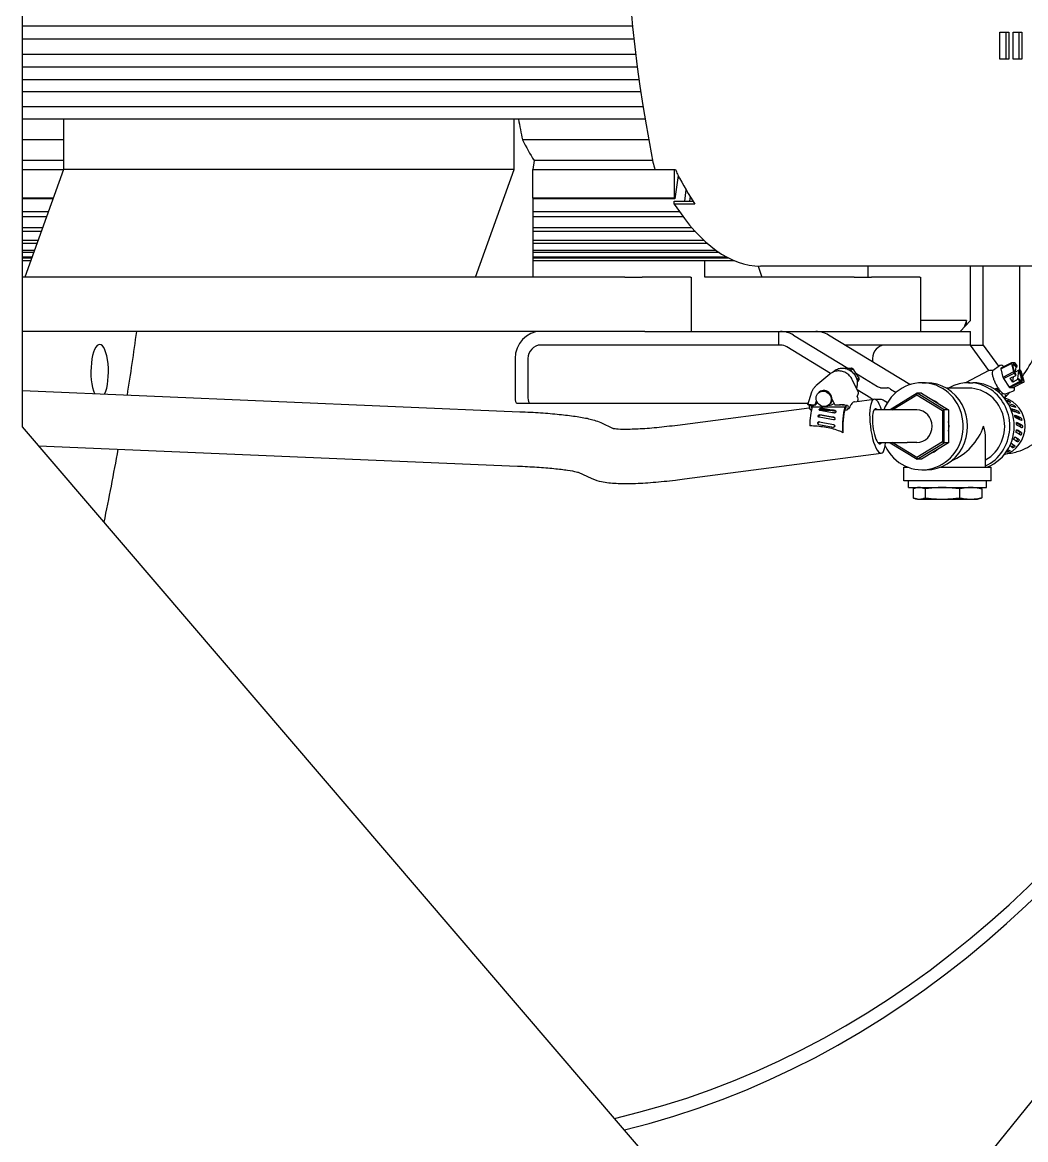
# Model space of a CAD drawing. Header units: millimetres. Extents: x -360063 to 84100, y -179792 to 59400.
# Drawn here: x 58470.5 to 58839.2, y 43323.2 to 43733.8 of the extents above; entities that cross this region are included whole.
import ezdxf

# ---------------------------------------------------------------- set-up
doc = ezdxf.new("R2010")
doc.units = ezdxf.units.MM
doc.header["$LTSCALE"] = 100
doc.layers.add('Visible', color=7, linetype='Continuous', lineweight=25)

msp = doc.modelspace()

# ---------------------------------------------------------------- linework, layer by layer
at = {"layer": 'Visible'}
for p, q in [((58470.48, 43585.17), (58470.48, 44135.17)), ((58694.75, 43732.33), (58470.48, 43732.33)), ((58829.73, 43730.17), (58832.96, 43730.17)), ((58829.73, 43720.17), (58829.73, 43730.17)), ((58832.01, 43720.17), (58832.01, 43730.17)), ((58832.96, 43730.17), (58832.96, 43720.17)), ((58834.57, 43720.17), (58834.57, 43730.17)), ((58834.57, 43730.17), (58837.8, 43730.17)), ((58836.86, 43720.17), (58836.86, 43730.17)), ((58837.8, 43730.17), (58837.8, 43720.17)), ((58695.27, 43727.54), (58470.48, 43727.54)), ((58695.92, 43721.96), (58470.48, 43721.96)), ((58832.96, 43720.17), (58829.73, 43720.17)), ((58837.8, 43720.17), (58834.57, 43720.17)), ((58696.51, 43717.32), (58470.48, 43717.32)), ((58697.13, 43712.64), (58470.48, 43712.64)), ((58697.76, 43708.26), (58470.48, 43708.26)), ((58698.6, 43702.74), (58470.48, 43702.74)), ((58699.34, 43698.21), (58470.48, 43698.21)), ((58485.62, 43698.21), (58485.62, 43679.68)), ((58651.24, 43679.68), (58651.24, 43698.21)), ((58485.62, 43690.59), (58470.48, 43690.59)), ((58700.67, 43690.59), (58654.26, 43690.59)), ((58485.62, 43682.99), (58470.48, 43682.99)), ((58658.53, 43682.99), (58658.03, 43679.68)), ((58702.13, 43682.99), (58658.53, 43682.99)), ((58470.48, 43679.68), (58485.62, 43679.68)), ((58485.62, 43679.68), (58471.39, 43640.17)), ((58651.24, 43679.68), (58485.62, 43679.68)), ((58637.01, 43640.17), (58651.24, 43679.68)), ((58658.03, 43669.1), (58658.03, 43679.68)), ((58658.03, 43679.68), (58702.98, 43679.68)), ((58702.98, 43679.68), (58710.55, 43679.68)), ((58710.08, 43679.68), (58710.08, 43669.1)), ((58711.53, 43677.46), (58710.24, 43668.88)), ((58712.05, 43676.47), (58711.38, 43676.47)), ((58481.81, 43669.1), (58470.48, 43669.1)), ((58481.73, 43668.88), (58470.48, 43668.88)), ((58710.08, 43669.1), (58658.03, 43669.1)), ((58658.03, 43669.1), (58658.03, 43640.17)), ((58710.24, 43668.88), (58658.03, 43668.88)), ((58710.24, 43668.88), (58710.08, 43669.1)), ((58713.92, 43668.06), (58714.43, 43672.18)), ((58715.86, 43669.77), (58715.65, 43668.06)), ((58480.01, 43664.1), (58470.48, 43664.1)), ((58712.03, 43664.1), (58658.03, 43664.1)), ((58710.08, 43666.95), (58710.08, 43668.06)), ((58710.08, 43668.06), (58716.93, 43668.06)), ((58717.65, 43666.95), (58710.08, 43666.95)), ((58479.37, 43662.32), (58470.48, 43662.32)), ((58713.32, 43662.32), (58658.03, 43662.32)), ((58477.91, 43658.27), (58470.48, 43658.27)), ((58477.39, 43656.84), (58470.48, 43656.84)), ((58716.57, 43658.27), (58658.03, 43658.27)), ((58717.84, 43656.84), (58658.03, 43656.84)), ((58476.2, 43653.54), (58470.48, 43653.54)), ((58475.82, 43652.46), (58470.48, 43652.46)), ((58721.1, 43653.54), (58658.03, 43653.54)), ((58722.3, 43652.46), (58658.03, 43652.46)), ((58474.91, 43649.94), (58470.48, 43649.94)), ((58474.65, 43649.22), (58470.48, 43649.22)), ((58725.47, 43649.94), (58658.03, 43649.94)), ((58726.51, 43649.22), (58658.03, 43649.22)), ((58474.02, 43647.48), (58470.48, 43647.48)), ((58473.89, 43647.11), (58470.48, 43647.11)), ((58473.55, 43646.17), (58470.48, 43646.17)), ((58729.38, 43647.48), (58658.03, 43647.48)), ((58730.07, 43647.11), (58658.03, 43647.11)), ((58732.11, 43646.17), (58658.03, 43646.17)), ((58721.28, 43640.17), (58721.28, 43646.17)), ((58740.85, 43644.19), (58742.3, 43640.17)), ((58848.65, 43644.17), (58741.7, 43644.17)), ((58781.34, 43640.17), (58781.34, 43644.17)), ((58818.89, 43624.17), (58818.89, 43644.17)), ((58823.62, 43615.17), (58823.62, 43644.17)), ((58836.91, 43644.17), (58836.91, 43606.12)), ((58471.39, 43640.17), (58470.48, 43640.17)), ((58637.01, 43640.17), (58471.39, 43640.17)), ((58691.9, 43640.17), (58637.01, 43640.17)), ((58691.9, 43640.17), (58698.25, 43640.17)), ((58716.04, 43640.17), (58698.25, 43640.17)), ((58716.04, 43640.17), (58716.31, 43640.17)), ((58716.31, 43640.17), (58716.31, 43620.17)), ((58776.17, 43640.17), (58721.28, 43640.17)), ((58776.17, 43640.17), (58782.52, 43640.17)), ((58800.31, 43640.17), (58782.52, 43640.17)), ((58800.31, 43640.17), (58800.57, 43640.17)), ((58800.57, 43640.17), (58800.57, 43620.17)), ((58817.42, 43624.17), (58800.57, 43624.17)), ((58815.11, 43620.17), (58818.89, 43624.17)), ((58817.42, 43624.17), (58816.65, 43621.8)), ((58817.42, 43622.61), (58817.42, 43624.17)), ((58691.9, 43620.17), (58470.48, 43620.17)), ((58698.25, 43620.17), (58691.9, 43620.17)), ((58699.21, 43620.17), (58698.25, 43620.17)), ((58699.21, 43620.17), (58704.89, 43620.17)), ((58704.89, 43620.17), (58707.43, 43620.17)), ((58707.43, 43620.17), (58748.45, 43620.17)), ((58748.45, 43620.17), (58748.5, 43620.17)), ((58748.5, 43620.17), (58749.12, 43620.17)), ((58748.5, 43615.17), (58748.5, 43620.17)), ((58749.12, 43620.17), (58762.04, 43620.17)), ((58762.23, 43620.17), (58762.04, 43620.17)), ((58762.23, 43620.17), (58763.98, 43620.17)), ((58763.98, 43620.17), (58765.24, 43620.17)), ((58765.24, 43620.17), (58818.89, 43620.17)), ((58818.89, 43615.17), (58818.89, 43620.17)), ((58704.89, 43615.17), (58661.03, 43615.17)), ((58707.43, 43615.17), (58704.89, 43615.17)), ((58748.45, 43615.17), (58707.43, 43615.17)), ((58748.5, 43615.17), (58748.45, 43615.17)), ((58749.12, 43615.17), (58748.5, 43615.17)), ((58753.85, 43618.83), (58773.81, 43606.65)), ((58796.63, 43600.62), (58766.77, 43618.83)), ((58818.89, 43615.17), (58772.77, 43615.17)), ((58818.89, 43615.17), (58823.62, 43615.17)), ((58825.71, 43605.76), (58818.89, 43615.17)), ((58823.62, 43615.17), (58829.28, 43607.36)), ((58767.54, 43604.71), (58751.49, 43614.5)), ((58651.56, 43610.17), (58651.56, 43595.82)), ((58656.3, 43610.17), (58656.3, 43595.82)), ((58772.55, 43606.65), (58775.34, 43606.65)), ((58775.34, 43606.65), (58774.52, 43605.96)), ((58782.9, 43610.17), (58782.9, 43608.99)), ((58827.28, 43605.89), (58829.65, 43607.64)), ((58830.07, 43606.43), (58833.96, 43608.44)), ((58833.99, 43608.65), (58830.1, 43606.64)), ((58833.96, 43608.44), (58834.76, 43605.31)), ((58835.29, 43608.65), (58833.99, 43608.65)), ((58835.33, 43604.79), (58835.7, 43607.08)), ((58836.11, 43607.57), (58835.52, 43608.44)), ((58835.7, 43607.08), (58836.06, 43607.27)), ((58836.06, 43607.27), (58836.11, 43607.57)), ((58767.29, 43604.51), (58762.15, 43600.18)), ((58774.9, 43605.71), (58775.75, 43606.43)), ((58775.75, 43606.43), (58777.95, 43603.06)), ((58776.79, 43604.84), (58784.72, 43600)), ((58777.95, 43603.06), (58777.18, 43602.41)), ((58777.26, 43601.99), (58777.99, 43602.6)), ((58777.99, 43602.6), (58777.54, 43601.66)), ((58825.71, 43605.76), (58817.07, 43601.29)), ((58830.07, 43606.43), (58830.87, 43603.3)), ((58834.76, 43605.31), (58830.87, 43603.3)), ((58831.07, 43602.87), (58834.96, 43604.88)), ((58831.07, 43602.87), (58833.18, 43599.74)), ((58833.54, 43602.97), (58835.54, 43604.01)), ((58834.47, 43601.59), (58833.54, 43602.97)), ((58834.47, 43601.59), (58834.79, 43603.62)), ((58836.47, 43602.63), (58834.47, 43601.59)), ((58834.96, 43604.88), (58835.54, 43604.01)), ((58835.42, 43605.34), (58837.04, 43606.18)), ((58835.54, 43604.01), (58835.59, 43604.3)), ((58836.62, 43605.7), (58836.15, 43602.73)), ((58836.15, 43602.73), (58836.52, 43602.92)), ((58836.52, 43602.92), (58836.47, 43602.63)), ((58836.47, 43602.63), (58837.06, 43601.75)), ((58836.99, 43605.89), (58836.62, 43605.7)), ((58837.04, 43606.18), (58836.99, 43605.89)), ((58837.63, 43605.31), (58837.04, 43606.18)), ((58838.63, 43601.75), (58837.82, 43604.88)), ((58470.48, 43598.45), (58653.31, 43590.69)), ((58777.76, 43597.8), (58775.49, 43602.43)), ((58782.35, 43595.67), (58777.28, 43598.76)), ((58777.32, 43601.48), (58777.54, 43601.66)), ((58785.86, 43599.5), (58788.45, 43599.5)), ((58789.59, 43599), (58791.6, 43597.77)), ((58801.12, 43601.33), (58802.73, 43601.33)), ((58818.24, 43599.33), (58810.07, 43599.33)), ((58818.24, 43601.33), (58819.85, 43601.33)), ((58828.3, 43598.61), (58828.51, 43598.61)), ((58828.51, 43598.61), (58829.13, 43599.19)), ((58828.56, 43599.19), (58829.13, 43599.19)), ((58829.13, 43599.19), (58829.06, 43599.42)), ((58829.82, 43598.42), (58829.25, 43597.88)), ((58837.06, 43601.75), (58833.18, 43599.74)), ((58833.41, 43599.53), (58837.29, 43601.54)), ((58833.41, 43599.53), (58834.71, 43599.53)), ((58838.59, 43601.54), (58834.71, 43599.53)), ((58837.29, 43601.54), (58838.59, 43601.54)), ((58759.17, 43593.19), (58760.65, 43597.92)), ((58761.9, 43593.22), (58762.36, 43594.67)), ((58762.46, 43594.41), (58762.08, 43593.2)), ((58763.08, 43597.65), (58763.36, 43597.88)), ((58768.01, 43595.37), (58769.07, 43593.22)), ((58776.31, 43594.3), (58783.54, 43595.25)), ((58777.34, 43596.12), (58777.78, 43597.52)), ((58777.48, 43595.85), (58777.34, 43596.12)), ((58782.87, 43595.17), (58782.93, 43595.17)), ((58786.08, 43595.17), (58784, 43595.17)), ((58788.37, 43593.97), (58787.22, 43594.67)), ((58799.34, 43597.46), (58789.41, 43591.4)), ((58790.09, 43591.33), (58799.18, 43596.88)), ((58799.18, 43596.88), (58799.34, 43597.46)), ((58799.18, 43596.88), (58808.65, 43591.11)), ((58809.28, 43591.4), (58799.34, 43597.46)), ((58800.96, 43597.46), (58799.34, 43597.46)), ((58800.96, 43597.46), (58810.9, 43591.4)), ((58830.73, 43597.55), (58830.21, 43597.01)), ((58830.9, 43597.44), (58830.35, 43596.86)), ((58831.74, 43597.27), (58834.54, 43598.21)), ((58652.21, 43593.82), (58656.94, 43593.82)), ((58656.94, 43593.82), (58759.36, 43593.82)), ((58711.25, 43585.79), (58759.67, 43592.13)), ((58759.76, 43593.12), (58759.19, 43593.19)), ((58759.67, 43592.85), (58759.76, 43593.12)), ((58759.76, 43593.12), (58760.59, 43593.12)), ((58760.59, 43593.12), (58760.03, 43593.19)), ((58760.21, 43593.22), (58761.9, 43593.22)), ((58760.39, 43593.2), (58762.08, 43593.2)), ((58760.41, 43592.55), (58760.59, 43593.12)), ((58761.61, 43593.2), (58760.75, 43592.48)), ((58760.75, 43592.48), (58772.77, 43592.48)), ((58762.08, 43593.2), (58761.9, 43593.22)), ((58762.65, 43594.07), (58762.25, 43593.74)), ((58766.91, 43591.16), (58763.54, 43591.16)), ((58764.87, 43591.16), (58763.99, 43591.16)), ((58764.35, 43591.3), (58764.87, 43591.16)), ((58766.71, 43593.07), (58766.78, 43593.07)), ((58766.84, 43593.18), (58767.12, 43593.41)), ((58769.07, 43593.22), (58769.44, 43593.2)), ((58769.07, 43593.22), (58770.76, 43593.22)), ((58769.44, 43593.2), (58771.12, 43593.2)), ((58771.8, 43593.19), (58772.95, 43593.12)), ((58772.63, 43593.19), (58773.78, 43593.12)), ((58772.77, 43592.48), (58773.12, 43592.77)), ((58772.88, 43591.94), (58773.27, 43592.27)), ((58772.95, 43593.12), (58773.23, 43592.55)), ((58772.95, 43593.12), (58773.78, 43593.12)), ((58773.73, 43591.47), (58773.66, 43591.41)), ((58773.78, 43593.12), (58773.91, 43592.85)), ((58784.84, 43591.33), (58783.47, 43591.33)), ((58795.63, 43591.33), (58784.84, 43591.33)), ((58789.47, 43591.33), (58789.41, 43591.4)), ((58789.41, 43591.4), (58789.41, 43591.33)), ((58799.18, 43591.33), (58795.63, 43591.33)), ((58808.65, 43591.11), (58809.28, 43591.4)), ((58808.65, 43591.11), (58808.65, 43579.56)), ((58810.9, 43591.4), (58809.28, 43591.4)), ((58809.28, 43579.27), (58809.28, 43591.4)), ((58810.9, 43591.4), (58810.9, 43579.27)), ((58683.05, 43586.66), (58687.63, 43584.55)), ((58727.38, 43285.17), (58470.48, 43585.17)), ((58799.32, 43285.17), (59041.76, 43585.17)), ((58476.47, 43578.18), (58652.47, 43570.71)), ((58784.92, 43579.33), (58795.63, 43579.33)), ((58789.47, 43579.33), (58789.41, 43579.27)), ((58789.41, 43579.33), (58789.41, 43579.27)), ((58789.41, 43579.27), (58799.34, 43573.21)), ((58799.18, 43573.79), (58790.09, 43579.33)), ((58799.18, 43579.33), (58795.63, 43579.33)), ((58808.65, 43579.56), (58799.18, 43573.79)), ((58799.34, 43573.21), (58809.28, 43579.27)), ((58810.9, 43579.27), (58800.96, 43573.21)), ((58808.65, 43579.56), (58809.28, 43579.27)), ((58810.9, 43579.27), (58809.28, 43579.27)), ((58824.49, 43570.33), (58824.49, 43580.81)), ((58713.85, 43565.96), (58786.14, 43575.42)), ((58799.18, 43573.79), (58799.34, 43573.21)), ((58794.49, 43570.33), (58795.85, 43570.33)), ((58794.49, 43565.33), (58794.49, 43570.33)), ((58800.96, 43573.21), (58799.34, 43573.21)), ((58808, 43570.33), (58826.49, 43570.33)), ((58826.49, 43565.33), (58826.49, 43570.33)), ((58674.69, 43568.49), (58679.71, 43566.18)), ((58801.12, 43569.33), (58802.73, 43569.33)), ((58826.49, 43565.33), (58794.49, 43565.33)), ((58796.14, 43562.83), (58796.14, 43565.33)), ((58796.14, 43562.83), (58824.84, 43562.83)), ((58797.85, 43562.34), (58797.85, 43559.01)), ((58799.5, 43562.83), (58798.67, 43562.61)), ((58802.22, 43562.34), (58802.22, 43559.01)), ((58814.85, 43562.34), (58814.85, 43559.01)), ((58821.47, 43562.83), (58822.3, 43562.61)), ((58823.12, 43562.34), (58823.12, 43559.01)), ((58824.84, 43562.83), (58824.84, 43565.33)), ((58799.5, 43558.52), (58798.67, 43558.74)), ((58799.5, 43558.52), (58821.47, 43558.52)), ((58821.47, 43558.52), (58822.3, 43558.74))]:
    msp.add_line(p, q, dxfattribs=at)
for centre, major_axis, ratio, start_param, end_param in [((58762.96, 43800.17), (0, -221.82), 0.322975, 4.152864, 5.271914), ((58624.49, 43800.17), (0, 481.5), 0.764292, 3.325377, 4.866739), ((58624.49, 43800.17), (0, -476.5), 0.764292, 0.175642, 1.698728), ((58710.91, 43800.17), (0, -206.82), 0.322975, 5.227927, 5.270802), ((58689.65, 43865.99), (0, -206.82), 0.322975, 5.724772, 5.798483), ((58706.08, 43689.86), (0, -14), 0.322975, 5.271914, 5.52715), ((58713.65, 43689.86), (0, -14), 0.322975, 5.52715, 5.723661), ((58749.28, 43865.99), (0, -221.82), 0.322975, 5.723661, 5.826015), ((58741.7, 43865.99), (0, -221.82), 0.322975, 5.826015, 6.283185), ((58375.45, 43800.17), (0, 461), 0.322975, 4.255535, 4.311263), ((58661.03, 43610.17), (0, 10), 0.946407, 0, 1.570796), ((58749.12, 43610.17), (0, 10), 0.946407, 5.759587, 6.283185), ((58762.04, 43610.17), (0, 10), 0.946407, 5.759587, 6.283185), ((58498.9, 43605.41), (0, 10), 0.322975, 3.743313, 8.795654), ((58661.03, 43610.17), (0, 5), 0.946407, 0, 1.570796), ((58749.12, 43610.17), (0, 5), 0.946407, 5.759587, 6.283185), ((58787.63, 43610.17), (0, 5), 0.946407, 0, 1.570796), ((58773.77, 43602.83), (2.86, -3.4), 0.913245, 1.909216, 2.015797), ((58832.41, 43603.08), (-2.04, 3.95), 0.289984, 0.321166, 0.427747), ((58836.29, 43605.1), (-2.04, 3.95), 0.289984, 0.321166, 0.427747), ((58836.29, 43605.1), (-1.58, 3.04), 0.289984, 5.3491, 7.966183), ((58835.92, 43604.91), (-1.58, 3.04), 0.289984, 5.3491, 6.073864), ((58836.29, 43605.1), (-2.04, 3.95), 0.289984, 5.557154, 5.663734), ((58773.77, 43602.83), (2.86, -3.4), 0.913245, 0.862019, 0.968599), ((58832.41, 43603.08), (2.04, -3.95), 0.289984, 4.509956, 4.616537), ((58836.29, 43605.1), (2.04, -3.95), 0.289984, 4.509956, 4.616537), ((58836.29, 43605.1), (1.58, -3.04), 0.289984, 5.3491, 7.966183), ((58835.92, 43604.91), (1.58, -3.04), 0.289984, 0.209321, 1.682997), ((58836.29, 43605.1), (-2.04, 3.95), 0.289984, 4.509956, 4.616537), ((58765.24, 43595.65), (-1.88, 2.23), 0.913245, 3.141593, 6.283185), ((58785.04, 43600), (0.878, -0.479), 0.161488, 4.425025, 5.995822), ((58801.12, 43585.33), (0, 16), 0.946407, 2.03543, 7.469585), ((58789.26, 43599), (-0.878, 0.479), 0.161488, 4.425025, 5.995822), ((58802.73, 43585.33), (0, -16), 0.946407, 0, 3.141593), ((58818.24, 43585.33), (0, 16), 0.946407, 3.566956, 6.788546), ((58818.24, 43585.33), (0, 14), 0.946407, 3.6327, 6.283185), ((58819.85, 43585.33), (0, -16), 0.946407, 0.355421, 3.141593), ((58827.59, 43598.29), (1.05, 0.87), 0.214129, 0.252309, 1.097713), ((58828.52, 43601.07), (1.34, -2.59), 0.289984, 5.48051, 6.186525), ((58828.52, 43601.07), (1.17, -2.26), 0.289984, 5.611179, 6.049813), ((58832.41, 43603.08), (2.04, -3.95), 0.289984, 5.557154, 5.663734), ((58836.29, 43605.1), (2.04, -3.95), 0.289984, 5.557154, 5.663734), ((58836.29, 43605.1), (2.04, -3.95), 0.289984, 0.321166, 0.427747), ((58652.21, 43595.82), (0, -2), 0.322975, 4.712389, 6.283185), ((58656.94, 43595.82), (0, -2), 0.322975, 4.712389, 6.283185), ((58765.55, 43595.91), (1.88, -2.23), 0.913245, 6.205522, 6.841951), ((58776.41, 43595.38), (0.818, -0.972), 0.913245, 0.021546, 1.304119), ((58776.48, 43597.52), (1.31, 0.16), 0.519678, 6.056272, 6.462661), ((58784.84, 43585.33), (1.3, -9.92), 0.269019, 2.185057, 7.169372), ((58782.68, 43595.67), (0.878, -0.479), 0.161488, 4.425025, 5.56033), ((58782.26, 43595.82), (0, -2), 0.322975, 1.235629, 1.349484), ((58786.9, 43594.67), (-0.878, 0.479), 0.161488, 4.425025, 5.995822), ((58801.12, 43585.33), (0, 10.48), 0.946407, 5.65003, 5.869143), ((58826.41, 43597.62), (5.49, -0.95), 0.411265, 5.869066, 6.550276), ((58828.8, 43585.33), (0, -10.77), 0.946407, 0.251429, 2.890164), ((58827.67, 43585.33), (-28.51, 4.13), 0.34889, 4.583118, 4.608446), ((58825.82, 43585.33), (-28.51, 4.13), 0.34889, 4.490144, 4.53256), ((58760.49, 43593.19), (-1.33, 0.01), 0.025307, 4.925126, 6.495922), ((58760.82, 43592.38), (-0.818, 0.972), 0.913245, 0.5265, 2.081921), ((58763.36, 43585.33), (0, -10.77), 0.322975, 3.986846, 4.697974), ((58760.49, 43593.19), (-0.478, 0.003), 0.025307, 4.925126, 6.495922), ((58760.82, 43592.38), (-0.294, 0.35), 0.913245, 0.5265, 1.923464), ((58766.66, 43585.33), (-54.63, 9.48), 0.093406, 4.688713, 4.78319), ((58764.33, 43590.58), (0.112, -0.722), 0.65359, 2.861972, 3.6939), ((58772.07, 43585.33), (-54.63, 9.48), 0.093406, 4.781687, 4.876164), ((58772.07, 43585.33), (51.54, -8.95), 0.093406, 1.640049, 1.740213), ((58772.07, 43585.33), (48.19, -8.37), 0.093406, 1.736937, 1.747146), ((58766.54, 43596.74), (2.45, -2.91), 0.913245, 5.604663, 6.22273), ((58771.33, 43593.19), (1.42, -0.01), 0.022135, 0.417496, 1.988293), ((58771.33, 43593.19), (0.511, -0.005), 0.022135, 0.417496, 1.988293), ((58775.37, 43585.33), (0, 10.77), 0.322975, 0.845254, 1.793413), ((58775.37, 43585.33), (0, 10.16), 0.322975, 0.862913, 1.347918), ((58720.43, 43576.91), (-110, -12.09), 0.088014, 4.199624, 4.207486), ((58772.84, 43592.38), (0.294, -0.35), 0.913245, 5.627698, 7.587304), ((58772.84, 43592.38), (0.818, -0.972), 0.913245, 6.0771, 7.587304), ((58784.84, 43585.33), (0.84, -6.45), 0.269019, 2.731028, 6.623402), ((58799.18, 43585.33), (0, 6), 0.946407, 3.141593, 6.283185), ((58827.67, 43585.33), (-27.41, 5.94), 0.3279, 4.519783, 4.593908), ((58825.82, 43585.33), (-27.41, 5.94), 0.3279, 4.426809, 4.512998), ((58827.67, 43585.33), (-25.92, 7.52), 0.297428, 4.455389, 4.549865), ((58827.67, 43585.33), (24.45, -7.09), 0.297428, 1.313751, 1.385662), ((58825.82, 43585.33), (-25.92, 7.52), 0.297428, 4.362415, 4.456891), ((58766.66, 43585.33), (-55.45, 10.46), 0.046471, 4.68719, 4.781667), ((58772.07, 43585.33), (-56.33, 10.77), 0.000934, 1.41556, 1.510037), ((58772.07, 43585.33), (-55.45, 10.46), 0.046471, 4.780164, 4.874641), ((58772.07, 43585.33), (52.32, -9.86), 0.046471, 1.638527, 1.73869), ((58775.2, 43584.07), (-0.02, -10.08), 0.320902, 4.357828, 4.824203), ((58801.12, 43585.33), (0, 10.48), 0.946407, 4.544035, 4.880743), ((58827.67, 43585.33), (22.74, -8.33), 0.256008, 1.24797, 1.324722), ((58827.67, 43585.33), (-24.1, 8.83), 0.256008, 4.389608, 4.484085), ((58825.82, 43585.33), (-24.1, 8.83), 0.256008, 4.296634, 4.391111), ((58827.67, 43585.33), (20.76, -9.26), 0.201411, 1.180435, 1.258028), ((58827.67, 43585.33), (-22.01, 9.82), 0.201411, 4.322073, 4.416549), ((58766.66, 43585.33), (-56.33, 10.77), 0.000934, 1.508534, 1.603011), ((58774.04, 43583.92), (31.35, -5.98), 0.001531, 4.35991, 4.534751), ((58810.49, 43585.33), (11.39, 11.39), 0.715363, 4.194645, 5.333351), ((58810.49, 43585.33), (11.39, -11.39), 0.715363, 0.620962, 0.949834), ((58825.82, 43585.33), (-19.68, 10.46), 0.130269, 4.159303, 4.25378), ((58827.67, 43585.33), (18.57, -9.87), 0.130269, 1.110639, 1.18615), ((58827.67, 43585.33), (19.68, -10.46), 0.130269, 1.110684, 1.205161), ((58825.82, 43585.33), (-22.01, 9.82), 0.201411, 4.229099, 4.323575), ((58825.82, 43585.33), (14.6, -10.7), 0.085134, 5.321962, 5.416439), ((58825.82, 43585.33), (13.77, -10.09), 0.085134, 5.360535, 5.422081), ((58827.67, 43585.33), (-14.6, 10.7), 0.085134, 2.087396, 2.181872), ((58825.82, 43585.33), (-17.2, 10.75), 0.03744, 4.086361, 4.180837), ((58827.67, 43585.33), (16.23, -10.14), 0.03744, 1.037697, 1.107322), ((58827.67, 43585.33), (17.2, -10.75), 0.03744, 1.037742, 1.132219), ((58375.45, 43800.17), (0, 461), 0.322975, 4.138996, 4.206893), ((58801.12, 43585.33), (0, 10.48), 0.946407, 3.555635, 3.774748), ((58825.82, 43585.33), (11.92, -10.35), 0.250453, 5.474015, 5.504833), ((58827.67, 43585.33), (-11.92, 10.35), 0.250453, 2.206031, 2.270267)]:
    msp.add_ellipse(centre, major_axis=major_axis, ratio=ratio, start_param=start_param, end_param=end_param, dxfattribs=at)
msp.add_ellipse((58764.96, 43595.41), major_axis=(1.88, -2.23), ratio=0.913245, dxfattribs=at)
for points, knots in [([(58838.11, 43603.76), (58838.73, 43604.65), (58839.35, 43605.6), (58841.45, 43608.95), (58842.93, 43611.56), (58844.72, 43615.06), (58845.09, 43615.81), (58845.46, 43616.56)], [5.567896, 5.567896, 5.567896, 5.567896, 5.6771713, 5.6771713, 5.9356523, 5.9356523, 6.0047938, 6.0047938, 6.0047938, 6.0047938]), ([(58768.41, 43605.22), (58768.52, 43605.33), (58768.63, 43605.45), (58769.14, 43605.9), (58769.58, 43606.17), (58770.55, 43606.56), (58771.08, 43606.67), (58772.14, 43606.72), (58772.69, 43606.66), (58773.75, 43606.36), (58774.26, 43606.13), (58775.21, 43605.52), (58775.64, 43605.14), (58776.37, 43604.26), (58776.67, 43603.77), (58777.11, 43602.74), (58777.25, 43602.19), (58777.36, 43601.09), (58777.33, 43600.54), (58777.16, 43599.78), (58777.09, 43599.55), (58777, 43599.33)], [0.793323, 0.793323, 0.793323, 0.793323, 0.890339, 0.890339, 1.207403, 1.207403, 1.525124, 1.525124, 1.844513, 1.844513, 2.165515, 2.165515, 2.487505, 2.487505, 2.809804, 2.809804, 3.131787, 3.131787, 3.452773, 3.452773, 3.594199, 3.594199, 3.594199, 3.594199]), ([(58831.22, 43607.22), (58831, 43607.4), (58830.8, 43607.54), (58830.32, 43607.77), (58830.03, 43607.82), (58829.74, 43607.69), (58829.69, 43607.67), (58829.65, 43607.64)], [7.3832129, 7.3832129, 7.3832129, 7.3832129, 7.6340955, 7.6340955, 7.9852265, 7.9852265, 8.0485903, 8.0485903, 8.0485903, 8.0485903]), ([(58832.66, 43575.37), (58834.31, 43575.48), (58835.8, 43575.85), (58839.71, 43577.27), (58841.79, 43578.62), (58845.9, 43581.89), (58847.88, 43583.89), (58851.77, 43588.44), (58853.66, 43590.99), (58857.35, 43596.55), (58859.14, 43599.57), (58861.74, 43604.39), (58862.61, 43606.1), (58863.46, 43607.83)], [4.736225, 4.736225, 4.736225, 4.736225, 4.858886, 4.858886, 5.093666, 5.093666, 5.352147, 5.352147, 5.610628, 5.610628, 5.869109, 5.869109, 6.004794, 6.004794, 6.004794, 6.004794]), ([(58775.49, 43602.43), (58775.23, 43602.96), (58774.89, 43603.44), (58774.08, 43604.3), (58773.61, 43604.67), (58772.59, 43605.24), (58772.04, 43605.44), (58770.91, 43605.66), (58770.34, 43605.68), (58769.23, 43605.53), (58768.7, 43605.37), (58767.88, 43604.95), (58767.57, 43604.75), (58767.29, 43604.51)], [3.530402, 3.530402, 3.530402, 3.530402, 3.860087, 3.860087, 4.190813, 4.190813, 4.519185, 4.519185, 4.841863, 4.841863, 5.156875, 5.156875, 5.367876, 5.367876, 5.367876, 5.367876]), ([(58825.71, 43605.76), (58825.9, 43605.86), (58826.1, 43605.92), (58826.52, 43605.96), (58826.72, 43605.94), (58827, 43605.87), (58827.09, 43605.84), (58827.18, 43605.81)], [4.5632465, 4.5632465, 4.5632465, 4.5632465, 4.6774232, 4.6774232, 4.8075149, 4.8075149, 4.8808119, 4.8808119, 4.8808119, 4.8808119]), ([(58827.28, 43605.89), (58827.15, 43605.8), (58827.07, 43605.67), (58826.93, 43605.29), (58826.9, 43605.02), (58826.94, 43604.36), (58827.02, 43603.97), (58827.24, 43603.12), (58827.39, 43602.68), (58827.76, 43601.77), (58827.98, 43601.31), (58828.44, 43600.41), (58828.7, 43599.97), (58829.23, 43599.16), (58829.5, 43598.79), (58830.04, 43598.15), (58830.31, 43597.87), (58830.83, 43597.46), (58831.08, 43597.31), (58831.47, 43597.23), (58831.61, 43597.23), (58831.74, 43597.27)], [1.765405, 1.765405, 1.765405, 1.765405, 1.977157, 1.977157, 2.297889, 2.297889, 2.644575, 2.644575, 2.975141, 2.975141, 3.300891, 3.300891, 3.625568, 3.625568, 3.951466, 3.951466, 4.282402, 4.282402, 4.629004, 4.629004, 4.816065, 4.816065, 4.816065, 4.816065]), ([(58760.65, 43597.92), (58760.7, 43598.09), (58760.77, 43598.27), (58760.92, 43598.6), (58761, 43598.77), (58761.18, 43599.08), (58761.29, 43599.24), (58761.51, 43599.53), (58761.62, 43599.67), (58761.87, 43599.94), (58762.01, 43600.06), (58762.15, 43600.18)], [0.3888096, 0.3888096, 0.3888096, 0.3888096, 0.4941095, 0.4941095, 0.5994094, 0.5994094, 0.7047093, 0.7047093, 0.8100092, 0.8100092, 0.9153091, 0.9153091, 0.9153091, 0.9153091]), ([(58834.54, 43598.21), (58834.7, 43598.26), (58834.84, 43598.38), (58835.04, 43598.71), (58835.09, 43598.93), (58835.12, 43599.36), (58835.11, 43599.53), (58835.1, 43599.73)], [4.8160652, 4.8160652, 4.8160652, 4.8160652, 5.033992, 5.033992, 5.3090118, 5.3090118, 5.4814426, 5.4814426, 5.4814426, 5.4814426]), ([(58776.31, 43594.3), (58776.25, 43594.3), (58776.2, 43594.29), (58775.94, 43594.21), (58775.74, 43594.1), (58775.41, 43593.82), (58775.24, 43593.62), (58774.91, 43593.12), (58774.75, 43592.82), (58774.43, 43592.3), (58774.25, 43592.02), (58773.96, 43591.68), (58773.84, 43591.57), (58773.73, 43591.47)], [0.341405, 0.341405, 0.341405, 0.341405, 0.3886672, 0.3886672, 0.5506158, 0.5506158, 0.7131009, 0.7131009, 0.8755861, 0.8755861, 0.9870371, 0.9870371, 1.0344179, 1.0344179, 1.0344179, 1.0344179]), ([(58831.29, 43595.82), (58831.62, 43596.08), (58832, 43596.41), (58832.74, 43597.12), (58833.08, 43597.46), (58833.44, 43597.84)], [5.0941917, 5.0941917, 5.0941917, 5.0941917, 5.1952756, 5.1952756, 5.2716955, 5.2716955, 5.2716955, 5.2716955]), ([(58832.77, 43594.67), (58832.79, 43594.66), (58832.81, 43594.66), (58832.87, 43594.64), (58832.92, 43594.62), (58833.03, 43594.57), (58833.09, 43594.54), (58833.2, 43594.48), (58833.26, 43594.44), (58833.36, 43594.37), (58833.41, 43594.33), (58833.5, 43594.26), (58833.53, 43594.23), (58833.57, 43594.18), (58833.58, 43594.16), (58833.58, 43594.13), (58833.57, 43594.12), (58833.55, 43594.12), (58833.54, 43594.12), (58833.53, 43594.12), (58833.51, 43594.13)], [0.1620473, 0.1620473, 0.1620473, 0.1620473, 0.1723314, 0.1723314, 0.1914674, 0.1914674, 0.210612, 0.210612, 0.2297566, 0.2297566, 0.2489344, 0.2489344, 0.2681122, 0.2681122, 0.2872515, 0.2872515, 0.3063908, 0.3063908, 0.3063908, 0.3152443, 0.3152443, 0.3152443, 0.3152443]), ([(58653.31, 43590.69), (58655.96, 43590.58), (58658.52, 43590.44), (58663.38, 43590.11), (58665.67, 43589.92), (58669.93, 43589.5), (58671.9, 43589.26), (58675.47, 43588.74), (58677.07, 43588.46), (58680.05, 43587.77), (58681.37, 43587.43), (58683.05, 43586.66)], [1.576179, 1.576179, 1.576179, 1.576179, 1.780095, 1.780095, 1.984011, 1.984011, 2.187927, 2.187927, 2.391843, 2.391843, 2.595759, 2.595759, 2.595759, 2.595759]), ([(58763.68, 43591.1), (58763.65, 43591.1), (58763.62, 43591.11), (58763.53, 43591.14), (58763.48, 43591.18), (58763.42, 43591.25), (58763.39, 43591.3), (58763.36, 43591.4), (58763.36, 43591.46), (58763.39, 43591.56), (58763.41, 43591.62), (58763.48, 43591.72), (58763.53, 43591.77), (58763.63, 43591.84), (58763.7, 43591.87), (58763.82, 43591.91), (58763.89, 43591.92), (58763.95, 43591.92), (58763.98, 43591.92), (58764.01, 43591.92), (58764.04, 43591.92)], [-0.1443435, -0.1443435, -0.1443435, -0.1443435, -0.1340595, -0.1340595, -0.1149235, -0.1149235, -0.0957789, -0.0957789, -0.0766343, -0.0766343, -0.0574676, -0.0574676, -0.038301, -0.038301, -0.0191505, -0.0191505, 0, 0, 0, 0.0088533, 0.0088533, 0.0088533, 0.0088533]), ([(58764.2, 43591.59), (58764.18, 43591.59), (58764.15, 43591.6), (58764.12, 43591.6), (58764.06, 43591.6), (58763.99, 43591.58), (58763.86, 43591.54), (58763.8, 43591.51), (58763.7, 43591.44), (58763.65, 43591.39), (58763.58, 43591.29), (58763.55, 43591.24), (58763.54, 43591.17), (58763.54, 43591.16), (58763.53, 43591.15)], [-0.00885343, -0.00885343, -0.00885343, -0.00885343, 0, 0, 0, 0.01915234, 0.01915234, 0.03830469, 0.03830469, 0.05747516, 0.05747516, 0.07664563, 0.07664563, 0.08131258, 0.08131258, 0.08131258, 0.08131258]), ([(58763.99, 43591.16), (58764.03, 43591.18), (58764.07, 43591.2), (58764.17, 43591.23), (58764.24, 43591.24), (58764.3, 43591.24), (58764.33, 43591.24), (58764.36, 43591.24), (58764.38, 43591.23)], [0.27473984, 0.27473984, 0.27473984, 0.27473984, 0.28729913, 0.28729913, 0.30645389, 0.30645389, 0.30645389, 0.31530755, 0.31530755, 0.31530755, 0.31530755]), ([(58769.17, 43591.08), (58769.2, 43591.08), (58769.23, 43591.07), (58769.32, 43591.03), (58769.37, 43591), (58769.44, 43590.92), (58769.46, 43590.88), (58769.49, 43590.77), (58769.49, 43590.71), (58769.47, 43590.6), (58769.45, 43590.54), (58769.38, 43590.43), (58769.34, 43590.38), (58769.24, 43590.3), (58769.18, 43590.26), (58769.05, 43590.22), (58768.98, 43590.2), (58768.9, 43590.2), (58768.87, 43590.21), (58768.84, 43590.21)], [-0.297539, -0.297539, -0.297539, -0.297539, -0.2872549, -0.2872549, -0.2681189, -0.2681189, -0.2489743, -0.2489743, -0.2298297, -0.2298297, -0.2106519, -0.2106519, -0.191474, -0.191474, -0.1723347, -0.1723347, -0.1531954, -0.1531954, -0.1443419, -0.1443419, -0.1443419, -0.1443419]), ([(58769.49, 43590.7), (58769.47, 43590.71), (58769.45, 43590.72), (58769.4, 43590.74), (58769.37, 43590.75), (58769.34, 43590.76)], [-0.02635346, -0.02635346, -0.02635346, -0.02635346, -0.019136, -0.019136, -0.00885188, -0.00885188, -0.00885188, -0.00885188]), ([(58834.54, 43590.89), (58834.52, 43590.9), (58834.51, 43590.91), (58834.46, 43590.94), (58834.42, 43590.98), (58834.35, 43591.05), (58834.3, 43591.1), (58834.22, 43591.21), (58834.18, 43591.26), (58834.12, 43591.37), (58834.09, 43591.43), (58834.03, 43591.53), (58834.02, 43591.58), (58833.99, 43591.65), (58833.99, 43591.68), (58834, 43591.72), (58834.02, 43591.73), (58834.05, 43591.73), (58834.06, 43591.73), (58834.07, 43591.73)], [0.0088519, 0.0088519, 0.0088519, 0.0088519, 0.019136, 0.019136, 0.0382719, 0.0382719, 0.0574166, 0.0574166, 0.0765612, 0.0765612, 0.095739, 0.095739, 0.1149168, 0.1149168, 0.1340561, 0.1340561, 0.1531954, 0.1531954, 0.1620489, 0.1620489, 0.1620489, 0.1620489]), ([(58834.83, 43593.02), (58834.84, 43593.01), (58834.86, 43593.01), (58834.92, 43592.98), (58834.96, 43592.95), (58835.05, 43592.89), (58835.1, 43592.85), (58835.2, 43592.76), (58835.25, 43592.71), (58835.33, 43592.61), (58835.37, 43592.56), (58835.43, 43592.47), (58835.46, 43592.43), (58835.48, 43592.36), (58835.49, 43592.33), (58835.48, 43592.29), (58835.47, 43592.28), (58835.45, 43592.28), (58835.44, 43592.28), (58835.43, 43592.28), (58835.41, 43592.28)], [0.1620473, 0.1620473, 0.1620473, 0.1620473, 0.1723314, 0.1723314, 0.1914674, 0.1914674, 0.210612, 0.210612, 0.2297566, 0.2297566, 0.2489344, 0.2489344, 0.2681122, 0.2681122, 0.2872515, 0.2872515, 0.3063908, 0.3063908, 0.3063908, 0.3152443, 0.3152443, 0.3152443, 0.3152443]), ([(58836.24, 43590.23), (58836.23, 43590.26), (58836.21, 43590.28), (58836.16, 43590.36), (58836.12, 43590.41), (58836.05, 43590.48), (58836.01, 43590.52), (58835.96, 43590.55), (58835.94, 43590.56), (58835.93, 43590.57)], [0.08793988, 0.08793988, 0.08793988, 0.08793988, 0.09579134, 0.09579134, 0.11493706, 0.11493706, 0.13407306, 0.13407306, 0.14435719, 0.14435719, 0.14435719, 0.14435719]), ([(58836.42, 43590.88), (58836.44, 43590.87), (58836.45, 43590.87), (58836.5, 43590.83), (58836.54, 43590.8), (58836.61, 43590.72), (58836.65, 43590.67), (58836.73, 43590.56), (58836.76, 43590.5), (58836.82, 43590.39), (58836.85, 43590.33), (58836.88, 43590.22), (58836.9, 43590.17), (58836.9, 43590.09), (58836.9, 43590.05), (58836.88, 43590), (58836.87, 43589.99), (58836.85, 43589.99), (58836.84, 43589.99), (58836.83, 43589.99), (58836.81, 43590)], [0.1620473, 0.1620473, 0.1620473, 0.1620473, 0.1723314, 0.1723314, 0.1914674, 0.1914674, 0.210612, 0.210612, 0.2297566, 0.2297566, 0.2489232, 0.2489232, 0.2680898, 0.2680898, 0.2872403, 0.2872403, 0.3063908, 0.3063908, 0.3063908, 0.3152441, 0.3152441, 0.3152441, 0.3152441]), ([(58763.15, 43585.95), (58763.11, 43585.96), (58763.08, 43585.97), (58762.99, 43586.01), (58762.94, 43586.05), (58762.85, 43586.14), (58762.82, 43586.19), (58762.77, 43586.32), (58762.76, 43586.39), (58762.77, 43586.51), (58762.78, 43586.58), (58762.83, 43586.71), (58762.87, 43586.76), (58762.96, 43586.85), (58763.02, 43586.89), (58763.14, 43586.94), (58763.2, 43586.96), (58763.27, 43586.96), (58763.29, 43586.96), (58763.32, 43586.95), (58763.35, 43586.95)], [-0.1443435, -0.1443435, -0.1443435, -0.1443435, -0.1340595, -0.1340595, -0.1149235, -0.1149235, -0.0957789, -0.0957789, -0.0766343, -0.0766343, -0.0574676, -0.0574676, -0.038301, -0.038301, -0.0191505, -0.0191505, 0, 0, 0, 0.0088533, 0.0088533, 0.0088533, 0.0088533]), ([(58763.45, 43586.93), (58763.42, 43586.93), (58763.38, 43586.93), (58763.35, 43586.93), (58763.29, 43586.92), (58763.22, 43586.9), (58763.1, 43586.83), (58763.04, 43586.79), (58762.96, 43586.69), (58762.92, 43586.63), (58762.87, 43586.5), (58762.86, 43586.43), (58762.86, 43586.31), (58762.87, 43586.24), (58762.92, 43586.13), (58762.96, 43586.08), (58763.05, 43586), (58763.1, 43585.97), (58763.18, 43585.95), (58763.19, 43585.95), (58763.2, 43585.94)], [0.3030942, 0.3030942, 0.3030942, 0.3030942, 0.3136344, 0.3136344, 0.3136344, 0.3331334, 0.3331334, 0.3526324, 0.3526324, 0.3726605, 0.3726605, 0.3926887, 0.3926887, 0.4123896, 0.4123896, 0.4320905, 0.4320905, 0.4513138, 0.4513138, 0.455479, 0.455479, 0.455479, 0.455479]), ([(58763.31, 43588.63), (58763.27, 43588.64), (58763.24, 43588.65), (58763.15, 43588.68), (58763.1, 43588.72), (58763.03, 43588.81), (58763, 43588.86), (58762.96, 43588.98), (58762.96, 43589.04), (58762.97, 43589.16), (58762.99, 43589.23), (58763.06, 43589.34), (58763.1, 43589.4), (58763.2, 43589.48), (58763.26, 43589.52), (58763.38, 43589.56), (58763.45, 43589.57), (58763.51, 43589.57), (58763.53, 43589.57), (58763.56, 43589.57), (58763.59, 43589.57)], [-0.1443435, -0.1443435, -0.1443435, -0.1443435, -0.1340594, -0.1340594, -0.1149235, -0.1149235, -0.0957789, -0.0957789, -0.0766343, -0.0766343, -0.0574564, -0.0574564, -0.0382786, -0.0382786, -0.0191393, -0.0191393, 0, 0, 0, 0.0088535, 0.0088535, 0.0088535, 0.0088535]), ([(58763.78, 43589.38), (58763.75, 43589.39), (58763.72, 43589.39), (58763.69, 43589.39), (58763.63, 43589.39), (58763.57, 43589.38), (58763.44, 43589.33), (58763.38, 43589.29), (58763.29, 43589.21), (58763.24, 43589.16), (58763.18, 43589.04), (58763.16, 43588.98), (58763.15, 43588.86), (58763.15, 43588.79), (58763.17, 43588.71), (58763.18, 43588.69), (58763.19, 43588.67)], [-0.0088537, -0.0088537, -0.0088537, -0.0088537, 0, 0, 0, 0.0191398, 0.0191398, 0.0382795, 0.0382795, 0.0574626, 0.0574626, 0.0766456, 0.0766456, 0.0957913, 0.0957913, 0.1032022, 0.1032022, 0.1032022, 0.1032022]), ([(58768.8, 43588.61), (58768.83, 43588.61), (58768.86, 43588.6), (58768.95, 43588.56), (58769, 43588.52), (58769.08, 43588.44), (58769.11, 43588.38), (58769.15, 43588.26), (58769.15, 43588.2), (58769.14, 43588.07), (58769.13, 43588.01), (58769.07, 43587.89), (58769.03, 43587.83), (58768.93, 43587.74), (58768.88, 43587.7), (58768.75, 43587.65), (58768.69, 43587.64), (58768.6, 43587.64), (58768.57, 43587.64), (58768.54, 43587.65)], [-0.297539, -0.297539, -0.297539, -0.297539, -0.2872549, -0.2872549, -0.2681189, -0.2681189, -0.2489743, -0.2489743, -0.2298297, -0.2298297, -0.210663, -0.210663, -0.1914964, -0.1914964, -0.1723459, -0.1723459, -0.1531954, -0.1531954, -0.1443422, -0.1443422, -0.1443422, -0.1443422]), ([(58769.1, 43588.39), (58769.09, 43588.39), (58769.09, 43588.4), (58769.05, 43588.41), (58769.02, 43588.42), (58768.99, 43588.43)], [0.28509799, 0.28509799, 0.28509799, 0.28509799, 0.28728214, 0.28728214, 0.29756626, 0.29756626, 0.29756626, 0.29756626]), ([(58835.58, 43588.4), (58835.57, 43588.41), (58835.55, 43588.42), (58835.51, 43588.46), (58835.48, 43588.49), (58835.43, 43588.58), (58835.4, 43588.63), (58835.34, 43588.75), (58835.32, 43588.82), (58835.28, 43588.94), (58835.26, 43589), (58835.24, 43589.12), (58835.23, 43589.17), (58835.23, 43589.26), (58835.23, 43589.3), (58835.26, 43589.34), (58835.27, 43589.36), (58835.3, 43589.36), (58835.32, 43589.35), (58835.33, 43589.35)], [0.0088519, 0.0088519, 0.0088519, 0.0088519, 0.019136, 0.019136, 0.0382719, 0.0382719, 0.0574166, 0.0574166, 0.0765612, 0.0765612, 0.0957278, 0.0957278, 0.1148944, 0.1148944, 0.1340449, 0.1340449, 0.1531954, 0.1531954, 0.1620487, 0.1620487, 0.1620487, 0.1620487]), ([(58836, 43585.72), (58835.98, 43585.72), (58835.97, 43585.73), (58835.94, 43585.77), (58835.92, 43585.81), (58835.89, 43585.9), (58835.87, 43585.96), (58835.85, 43586.08), (58835.84, 43586.15), (58835.83, 43586.28), (58835.83, 43586.35), (58835.83, 43586.47), (58835.84, 43586.53), (58835.86, 43586.62), (58835.87, 43586.66), (58835.91, 43586.71), (58835.93, 43586.72), (58835.96, 43586.72), (58835.97, 43586.72), (58835.98, 43586.71)], [0.0088519, 0.0088519, 0.0088519, 0.0088519, 0.019136, 0.019136, 0.0382719, 0.0382719, 0.0574166, 0.0574166, 0.0765612, 0.0765612, 0.095739, 0.095739, 0.1149168, 0.1149168, 0.1340561, 0.1340561, 0.1531954, 0.1531954, 0.1620489, 0.1620489, 0.1620489, 0.1620489]), ([(58837.18, 43587.64), (58837.18, 43587.67), (58837.17, 43587.7), (58837.15, 43587.79), (58837.13, 43587.86), (58837.08, 43587.98), (58837.06, 43588.04), (58837, 43588.12), (58836.97, 43588.16), (58836.93, 43588.2), (58836.92, 43588.21), (58836.91, 43588.21)], [0.067042, 0.067042, 0.067042, 0.067042, 0.07664563, 0.07664563, 0.09579135, 0.09579135, 0.11493706, 0.11493706, 0.13407307, 0.13407307, 0.14435719, 0.14435719, 0.14435719, 0.14435719]), ([(58837.46, 43588.39), (58837.47, 43588.38), (58837.49, 43588.37), (58837.53, 43588.33), (58837.56, 43588.3), (58837.61, 43588.21), (58837.64, 43588.15), (58837.68, 43588.03), (58837.7, 43587.97), (58837.73, 43587.84), (58837.74, 43587.78), (58837.75, 43587.65), (58837.75, 43587.6), (58837.74, 43587.51), (58837.73, 43587.47), (58837.7, 43587.42), (58837.68, 43587.41), (58837.66, 43587.41), (58837.65, 43587.41), (58837.64, 43587.41), (58837.63, 43587.42)], [0.1620473, 0.1620473, 0.1620473, 0.1620473, 0.1723314, 0.1723314, 0.1914674, 0.1914674, 0.210612, 0.210612, 0.2297566, 0.2297566, 0.2489344, 0.2489344, 0.2681122, 0.2681122, 0.2872515, 0.2872515, 0.3063908, 0.3063908, 0.3063908, 0.3152443, 0.3152443, 0.3152443, 0.3152443]), ([(58687.44, 43584.59), (58687.44, 43584.59), (58687.53, 43584.57), (58688, 43584.49), (58688.62, 43584.41), (58690.57, 43584.29), (58692.11, 43584.27), (58695.71, 43584.35), (58697.79, 43584.45), (58702.33, 43584.79), (58704.79, 43585.02), (58708.64, 43585.46), (58709.94, 43585.62), (58711.25, 43585.79)], [0.6531169, 0.6531169, 0.6531169, 0.6531169, 0.7251771, 0.7251771, 0.8809063, 0.8809063, 1.1004276, 1.1004276, 1.3199488, 1.3199488, 1.53947, 1.53947, 1.646884, 1.646884, 1.646884, 1.646884]), ([(58771.98, 43582.96), (58771.49, 43583.23), (58770.99, 43583.47), (58768.86, 43584.34), (58767.1, 43584.73), (58763.51, 43585.26), (58761.7, 43585.4), (58759.88, 43585.49)], [-7.671615, -7.671615, -7.671615, -7.671615, -7.482937, -7.482937, -6.89205, -6.89205, -6.335541, -6.335541, -6.335541, -6.335541]), ([(58768.64, 43585.94), (58768.67, 43585.93), (58768.71, 43585.92), (58768.8, 43585.88), (58768.85, 43585.84), (58768.93, 43585.75), (58768.97, 43585.69), (58769.02, 43585.57), (58769.03, 43585.5), (58769.03, 43585.37), (58769.02, 43585.3), (58768.97, 43585.18), (58768.93, 43585.12), (58768.85, 43585.03), (58768.79, 43584.99), (58768.68, 43584.94), (58768.61, 43584.93), (58768.52, 43584.93), (58768.49, 43584.93), (58768.47, 43584.94)], [-0.297539, -0.297539, -0.297539, -0.297539, -0.2872549, -0.2872549, -0.2681189, -0.2681189, -0.2489743, -0.2489743, -0.2298297, -0.2298297, -0.2106519, -0.2106519, -0.191474, -0.191474, -0.1723347, -0.1723347, -0.1531954, -0.1531954, -0.1443419, -0.1443419, -0.1443419, -0.1443419]), ([(58835.76, 43583), (58835.75, 43583.01), (58835.74, 43583.02), (58835.72, 43583.06), (58835.71, 43583.1), (58835.7, 43583.19), (58835.69, 43583.24), (58835.7, 43583.36), (58835.71, 43583.43), (58835.73, 43583.56), (58835.74, 43583.62), (58835.78, 43583.75), (58835.8, 43583.81), (58835.84, 43583.89), (58835.86, 43583.93), (58835.91, 43583.99), (58835.93, 43584), (58835.96, 43584), (58835.97, 43584), (58835.98, 43583.99)], [0.0088519, 0.0088519, 0.0088519, 0.0088519, 0.019136, 0.019136, 0.0382719, 0.0382719, 0.0574166, 0.0574166, 0.0765612, 0.0765612, 0.0957278, 0.0957278, 0.1148944, 0.1148944, 0.1340449, 0.1340449, 0.1531954, 0.1531954, 0.1620487, 0.1620487, 0.1620487, 0.1620487]), ([(58836.93, 43582.27), (58836.94, 43582.28), (58836.94, 43582.28), (58836.97, 43582.33), (58837, 43582.39), (58837.05, 43582.51), (58837.07, 43582.57), (58837.11, 43582.7), (58837.12, 43582.76), (58837.13, 43582.88), (58837.13, 43582.94), (58837.12, 43583.03), (58837.11, 43583.07), (58837.09, 43583.1), (58837.08, 43583.11), (58837.07, 43583.12)], [0.0355297, 0.0355297, 0.0355297, 0.0355297, 0.0382795, 0.0382795, 0.0574626, 0.0574626, 0.0766456, 0.0766456, 0.0957913, 0.0957913, 0.1149371, 0.1149371, 0.1340731, 0.1340731, 0.1443572, 0.1443572, 0.1443572, 0.1443572]), ([(58837.41, 43584.93), (58837.41, 43584.94), (58837.41, 43584.96), (58837.43, 43585.05), (58837.43, 43585.11), (58837.43, 43585.24), (58837.43, 43585.31), (58837.41, 43585.44), (58837.4, 43585.49), (58837.37, 43585.58), (58837.35, 43585.62), (58837.32, 43585.66), (58837.31, 43585.67), (58837.29, 43585.68)], [0.05142538, 0.05142538, 0.05142538, 0.05142538, 0.05746258, 0.05746258, 0.07664563, 0.07664563, 0.09579134, 0.09579134, 0.11493706, 0.11493706, 0.13407306, 0.13407306, 0.14435719, 0.14435719, 0.14435719, 0.14435719]), ([(58837.63, 43582.99), (58837.64, 43582.98), (58837.65, 43582.97), (58837.67, 43582.93), (58837.68, 43582.89), (58837.69, 43582.81), (58837.69, 43582.75), (58837.68, 43582.63), (58837.67, 43582.56), (58837.64, 43582.44), (58837.62, 43582.38), (58837.57, 43582.25), (58837.54, 43582.2), (58837.48, 43582.11), (58837.45, 43582.08), (58837.4, 43582.03), (58837.37, 43582.01), (58837.35, 43582.01), (58837.34, 43582.01), (58837.33, 43582.02), (58837.32, 43582.02)], [0.1620473, 0.1620473, 0.1620473, 0.1620473, 0.1723314, 0.1723314, 0.1914674, 0.1914674, 0.210612, 0.210612, 0.2297566, 0.2297566, 0.2489344, 0.2489344, 0.2681122, 0.2681122, 0.2872515, 0.2872515, 0.3063908, 0.3063908, 0.3063908, 0.3152443, 0.3152443, 0.3152443, 0.3152443]), ([(58837.87, 43585.7), (58837.88, 43585.69), (58837.89, 43585.68), (58837.93, 43585.64), (58837.95, 43585.6), (58837.98, 43585.51), (58837.99, 43585.46), (58838.01, 43585.33), (58838.01, 43585.26), (58838.01, 43585.14), (58838.01, 43585.07), (58837.98, 43584.94), (58837.97, 43584.88), (58837.94, 43584.79), (58837.92, 43584.76), (58837.87, 43584.7), (58837.85, 43584.69), (58837.83, 43584.69), (58837.82, 43584.69), (58837.81, 43584.69), (58837.8, 43584.7)], [0.1620473, 0.1620473, 0.1620473, 0.1620473, 0.1723314, 0.1723314, 0.1914674, 0.1914674, 0.210612, 0.210612, 0.2297566, 0.2297566, 0.2489232, 0.2489232, 0.2680898, 0.2680898, 0.2872403, 0.2872403, 0.3063908, 0.3063908, 0.3063908, 0.3152441, 0.3152441, 0.3152441, 0.3152441]), ([(58833.44, 43578.19), (58833.43, 43578.2), (58833.43, 43578.2), (58833.42, 43578.22), (58833.42, 43578.23), (58833.42, 43578.24)], [0.00885188, 0.00885188, 0.00885188, 0.00885188, 0.01913597, 0.01913597, 0.02512528, 0.02512528, 0.02512528, 0.02512528]), ([(58833.52, 43578.45), (58833.55, 43578.49), (58833.58, 43578.53), (58833.65, 43578.62), (58833.69, 43578.68), (58833.78, 43578.78), (58833.83, 43578.82), (58833.91, 43578.89), (58833.95, 43578.92), (58834.02, 43578.97), (58834.05, 43578.98), (58834.08, 43578.98), (58834.08, 43578.97), (58834.09, 43578.97)], [0.0608577, 0.0608577, 0.0608577, 0.0608577, 0.0765612, 0.0765612, 0.095739, 0.095739, 0.1149168, 0.1149168, 0.1340561, 0.1340561, 0.1531954, 0.1531954, 0.1620489, 0.1620489, 0.1620489, 0.1620489]), ([(58834.15, 43577.87), (58834.15, 43577.87), (58834.16, 43577.86), (58834.17, 43577.86), (58834.19, 43577.86), (58834.22, 43577.87), (58834.3, 43577.91), (58834.35, 43577.93), (58834.44, 43578), (58834.49, 43578.04), (58834.59, 43578.12), (58834.64, 43578.17), (58834.72, 43578.26), (58834.77, 43578.31), (58834.83, 43578.4), (58834.85, 43578.43), (58834.86, 43578.46)], [-0.0088537, -0.0088537, -0.0088537, -0.0088537, 0, 0, 0, 0.0191398, 0.0191398, 0.0382795, 0.0382795, 0.0574626, 0.0574626, 0.0766456, 0.0766456, 0.0957913, 0.0957913, 0.1121942, 0.1121942, 0.1121942, 0.1121942]), ([(58835.3, 43578.18), (58835.31, 43578.17), (58835.31, 43578.17), (58835.32, 43578.14), (58835.31, 43578.11), (58835.29, 43578.04), (58835.26, 43578), (58835.2, 43577.91), (58835.16, 43577.86), (58835.07, 43577.77), (58835.02, 43577.72), (58834.92, 43577.63), (58834.87, 43577.59), (58834.78, 43577.53), (58834.73, 43577.5), (58834.66, 43577.47), (58834.63, 43577.46), (58834.61, 43577.46), (58834.6, 43577.46), (58834.59, 43577.46), (58834.58, 43577.46)], [0.1620473, 0.1620473, 0.1620473, 0.1620473, 0.1723314, 0.1723314, 0.1914674, 0.1914674, 0.210612, 0.210612, 0.2297566, 0.2297566, 0.2489232, 0.2489232, 0.2680898, 0.2680898, 0.2872403, 0.2872403, 0.3063908, 0.3063908, 0.3063908, 0.3152441, 0.3152441, 0.3152441, 0.3152441]), ([(58834.89, 43580.44), (58834.88, 43580.45), (58834.87, 43580.46), (58834.86, 43580.49), (58834.86, 43580.53), (58834.87, 43580.61), (58834.88, 43580.66), (58834.91, 43580.77), (58834.93, 43580.83), (58834.98, 43580.95), (58835.01, 43581.01), (58835.08, 43581.13), (58835.11, 43581.18), (58835.17, 43581.26), (58835.21, 43581.3), (58835.27, 43581.35), (58835.29, 43581.36), (58835.32, 43581.36), (58835.33, 43581.36), (58835.34, 43581.35)], [0.0088519, 0.0088519, 0.0088519, 0.0088519, 0.019136, 0.019136, 0.0382719, 0.0382719, 0.0574166, 0.0574166, 0.0765612, 0.0765612, 0.095739, 0.095739, 0.1149168, 0.1149168, 0.1340561, 0.1340561, 0.1531954, 0.1531954, 0.1620489, 0.1620489, 0.1620489, 0.1620489]), ([(58835.79, 43579.85), (58835.8, 43579.85), (58835.81, 43579.86), (58835.85, 43579.88), (58835.89, 43579.92), (58835.97, 43579.99), (58836.01, 43580.04), (58836.09, 43580.15), (58836.12, 43580.21), (58836.18, 43580.32), (58836.21, 43580.38), (58836.25, 43580.49), (58836.26, 43580.54), (58836.27, 43580.62), (58836.27, 43580.65), (58836.26, 43580.69), (58836.25, 43580.7), (58836.24, 43580.7)], [0.0137053, 0.0137053, 0.0137053, 0.0137053, 0.0191398, 0.0191398, 0.0382795, 0.0382795, 0.0574626, 0.0574626, 0.0766456, 0.0766456, 0.0957913, 0.0957913, 0.1149371, 0.1149371, 0.1340731, 0.1340731, 0.1443572, 0.1443572, 0.1443572, 0.1443572]), ([(58836.76, 43580.43), (58836.77, 43580.42), (58836.77, 43580.41), (58836.79, 43580.38), (58836.79, 43580.34), (58836.78, 43580.26), (58836.76, 43580.21), (58836.72, 43580.1), (58836.7, 43580.04), (58836.64, 43579.93), (58836.6, 43579.87), (58836.52, 43579.76), (58836.48, 43579.72), (58836.41, 43579.64), (58836.37, 43579.61), (58836.3, 43579.56), (58836.27, 43579.55), (58836.25, 43579.55), (58836.24, 43579.55), (58836.24, 43579.55), (58836.23, 43579.56)], [0.1620473, 0.1620473, 0.1620473, 0.1620473, 0.1723314, 0.1723314, 0.1914674, 0.1914674, 0.210612, 0.210612, 0.2297566, 0.2297566, 0.2489344, 0.2489344, 0.2681122, 0.2681122, 0.2872515, 0.2872515, 0.3063908, 0.3063908, 0.3063908, 0.3152441, 0.3152441, 0.3152441, 0.3152441]), ([(58832.45, 43576.45), (58832.5, 43576.48), (58832.55, 43576.5), (58832.66, 43576.56), (58832.72, 43576.59), (58832.8, 43576.64), (58832.83, 43576.66), (58832.85, 43576.68)], [0.04043079, 0.04043079, 0.04043079, 0.04043079, 0.05747516, 0.05747516, 0.07664563, 0.07664563, 0.08633552, 0.08633552, 0.08633552, 0.08633552]), ([(58833.36, 43576.39), (58833.37, 43576.39), (58833.37, 43576.38), (58833.37, 43576.36), (58833.36, 43576.34), (58833.31, 43576.29), (58833.28, 43576.26), (58833.2, 43576.19), (58833.15, 43576.15), (58833.04, 43576.09), (58832.98, 43576.05), (58832.86, 43575.99), (58832.8, 43575.96), (58832.7, 43575.92), (58832.65, 43575.9), (58832.57, 43575.87), (58832.53, 43575.87), (58832.51, 43575.87), (58832.5, 43575.87), (58832.5, 43575.87), (58832.49, 43575.87)], [0.1620473, 0.1620473, 0.1620473, 0.1620473, 0.1723314, 0.1723314, 0.1914674, 0.1914674, 0.210612, 0.210612, 0.2297566, 0.2297566, 0.2489344, 0.2489344, 0.2681122, 0.2681122, 0.2872515, 0.2872515, 0.3063908, 0.3063908, 0.3063908, 0.3152443, 0.3152443, 0.3152443, 0.3152443]), ([(58652.47, 43570.71), (58654.96, 43570.6), (58657.36, 43570.47), (58661.85, 43570.17), (58663.94, 43570), (58667.71, 43569.62), (58669.38, 43569.42), (58672.18, 43569.01), (58673.32, 43568.8), (58674.41, 43568.54), (58674.68, 43568.47), (58674.82, 43568.43), (58674.83, 43568.42), (58674.84, 43568.42)], [1.5761786, 1.5761786, 1.5761786, 1.5761786, 1.7800948, 1.7800948, 1.984011, 1.984011, 2.1879271, 2.1879271, 2.3918433, 2.3918433, 2.4905705, 2.4905705, 2.4994285, 2.4994285, 2.4994285, 2.4994285]), ([(58679.71, 43566.18), (58681.08, 43565.55), (58682.2, 43565.25), (58685.11, 43564.63), (58686.84, 43564.47), (58690.68, 43564.27), (58692.75, 43564.26), (58697.28, 43564.39), (58699.72, 43564.53), (58704.9, 43564.94), (58707.64, 43565.21), (58711.59, 43565.68), (58712.71, 43565.82), (58713.85, 43565.96)], [0.549278, 0.549278, 0.549278, 0.549278, 0.682981, 0.682981, 0.902502, 0.902502, 1.122023, 1.122023, 1.341544, 1.341544, 1.561066, 1.561066, 1.646884, 1.646884, 1.646884, 1.646884])]:
    msp.add_open_spline(points, degree=3, knots=knots, dxfattribs=at)
for points, weights in [([(58802.22, 43562.34), (58800.04, 43563.2), (58797.85, 43562.34)], [1.25941194014, 1.45424364533, 1.25941194014]), ([(58814.85, 43562.34), (58808.53, 43563.2), (58802.22, 43562.34)], [1.25941194014, 1.45424364533, 1.25941194014]), ([(58823.12, 43562.34), (58818.98, 43563.2), (58814.85, 43562.34)], [1.25941194014, 1.45424364533, 1.25941194014]), ([(58822.3, 43562.61), (58822.69, 43562.51), (58823.12, 43562.34)], [1.31517831292, 1.29313070029, 1.25941194014]), ([(58797.85, 43559.01), (58800.04, 43558.15), (58802.22, 43559.01)], [1.25941194014, 1.45424364533, 1.25941194014]), ([(58802.22, 43559.01), (58808.53, 43558.15), (58814.85, 43559.01)], [1.25941194014, 1.45424364533, 1.25941194014]), ([(58814.85, 43559.01), (58818.98, 43558.15), (58823.12, 43559.01)], [1.25941194014, 1.45424364533, 1.25941194014]), ([(58823.12, 43559.01), (58822.69, 43558.84), (58822.3, 43558.74)], [1.25941194014, 1.29313070029, 1.31517831292])]:
    msp.add_rational_spline(points, weights, degree=2, dxfattribs=at)

doc.saveas('drawing.dxf')
